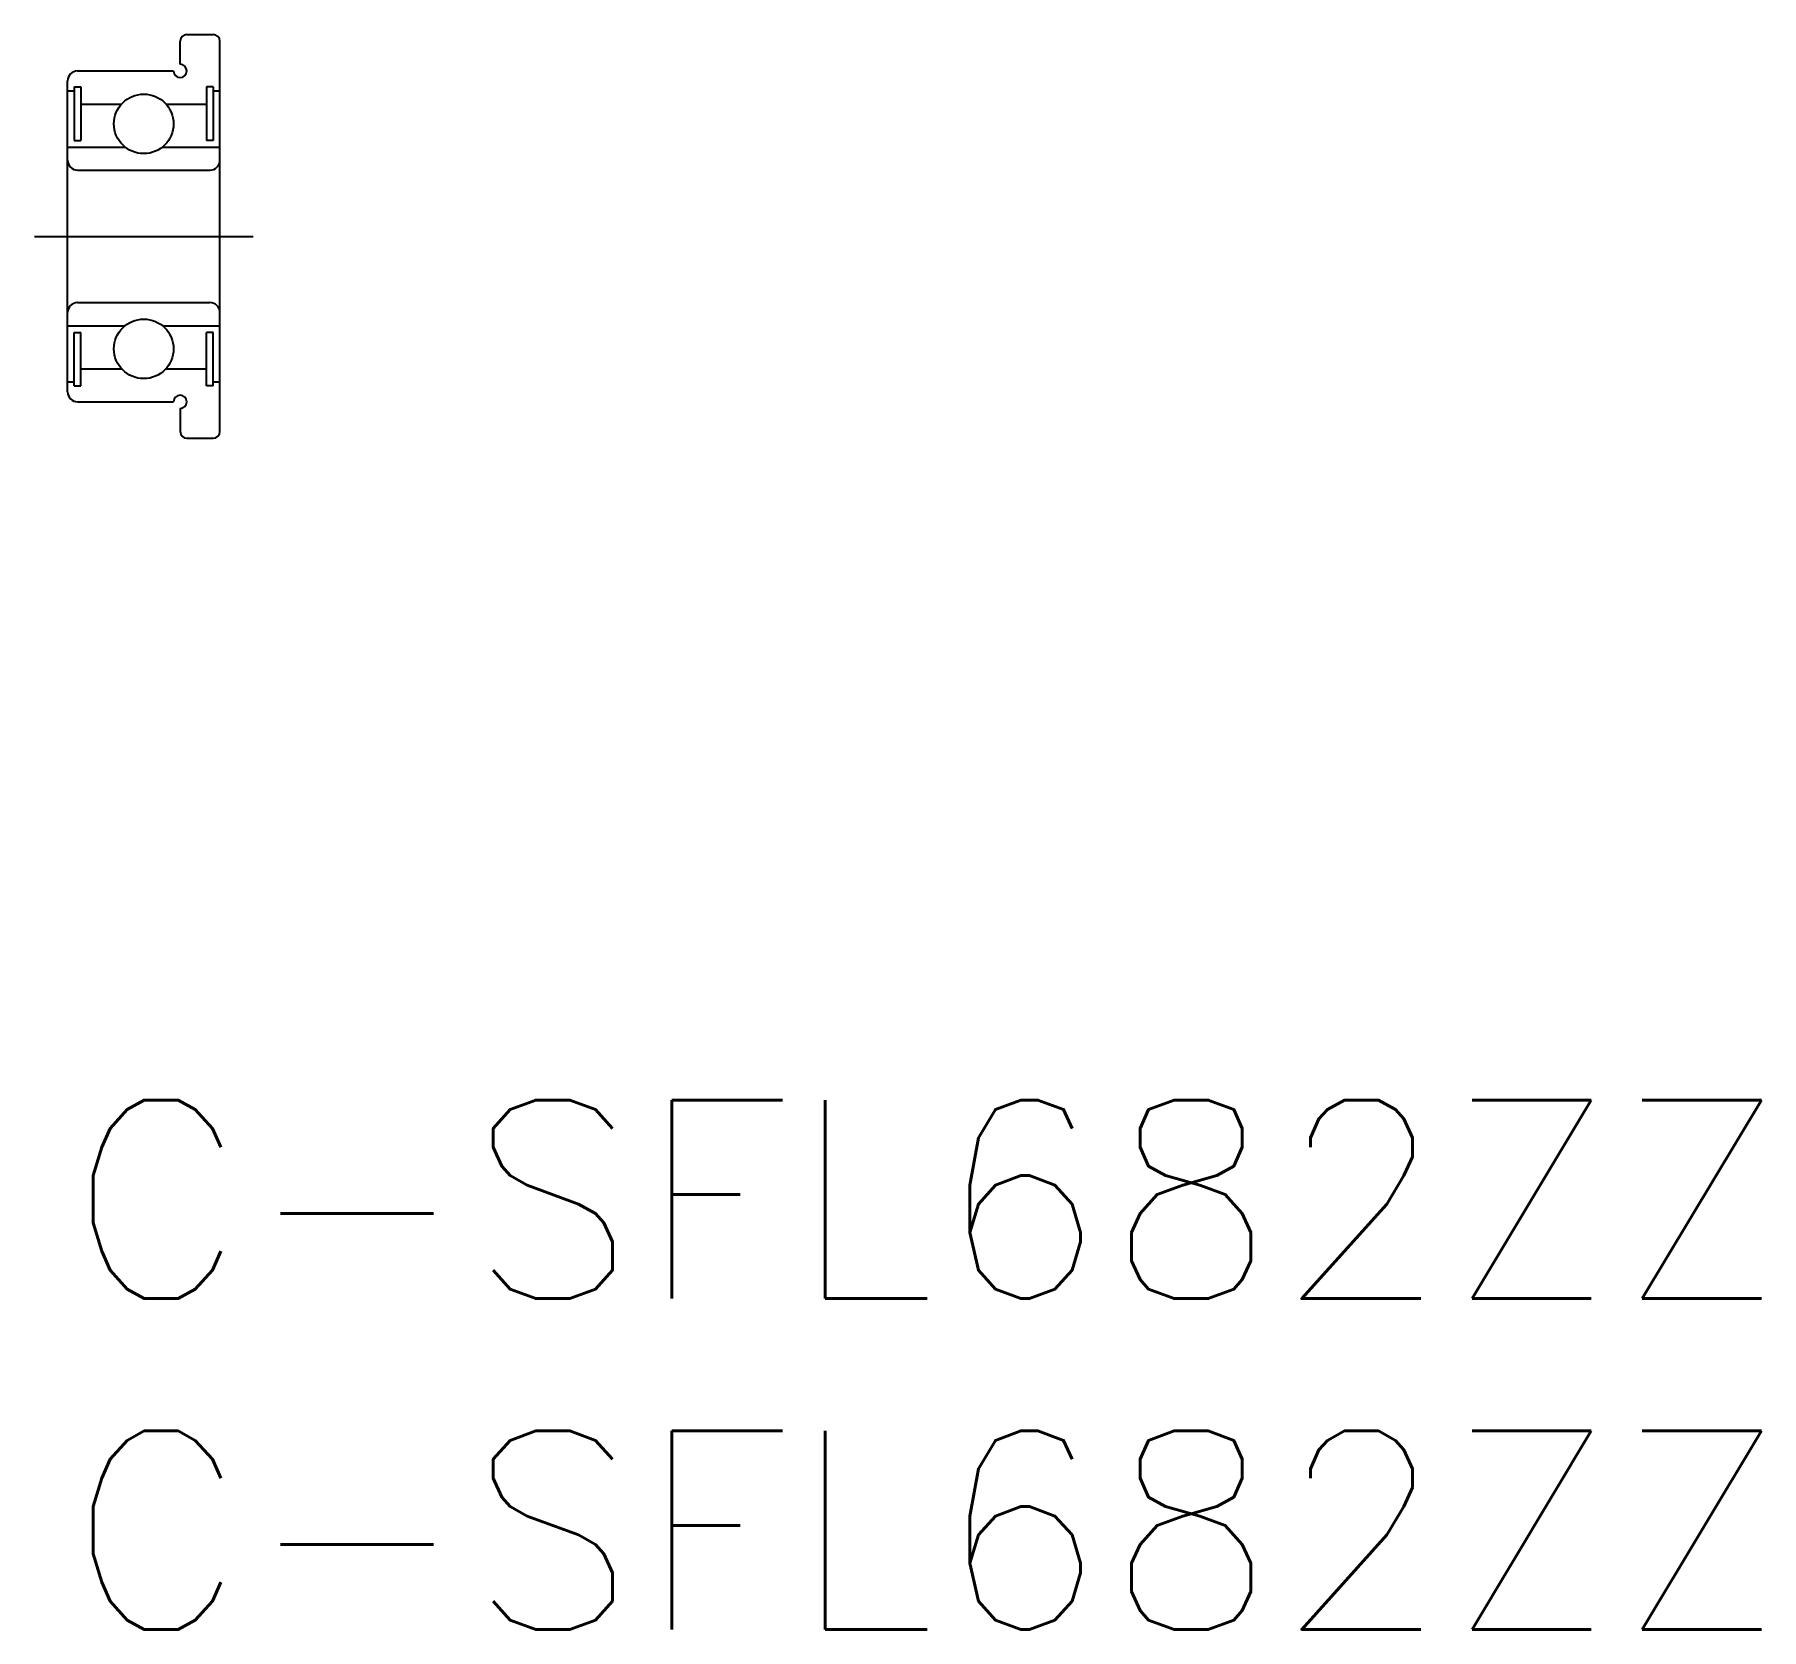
# Model space of a CAD drawing. Extents: x -0.5 to 25.6, y -8 to 16.1.
import ezdxf

# ---------------------------------------------------------------- set-up
doc = ezdxf.new("R2010")
doc.units = 0
doc.header["$LTSCALE"] = 0.5
doc.linetypes.add('CENTER', pattern=[50.8, 31.75, -6.35, 6.35, -6.35])
for name, color, linetype in [('MSM_CENTER', 1, 'CENTER'), ('MSM_CONTINUOUS', 7, 'CONTINUOUS'), ('MSM_PART_NUMBER', 7, 'CONTINUOUS')]:
    doc.layers.add(name, color=color, linetype=linetype)
doc.styles.get("Standard").update_dxf_attribs({"font": 'txt.shx', "height": 1, "bigfont": 'bigfont.shx'})

# ---------------------------------------------------------------- blocks, each defined once
blk = doc.blocks.new('*U8')
at = {"layer": 'MSM_PART_NUMBER'}
blk.add_text('C-SFL682ZZ', height=3, dxfattribs=at).set_placement((0, -3))
blk = doc.blocks.new('*U9')
at = {"layer": 'MSM_PART_NUMBER'}
blk.add_text('C-SFL682ZZ', height=3, dxfattribs=at).set_placement((0, -8))

msp = doc.modelspace()

# ---------------------------------------------------------------- linework, layer by layer
at = {"layer": 'MSM_CENTER'}
msp.add_line((-0.5, 13.05), (2.8, 13.05), dxfattribs=at)
at = {"layer": 'MSM_CONTINUOUS'}
for p, q in [((1.7, 15.65), (1.7, 16)), ((1.8, 16.1), (2.2, 16.1)), ((2.3, 10.1), (2.3, 16)), ((0, 10.7), (0, 15.4)), ((0.15, 15.55), (1.6, 15.55)), ((0, 15.25), (0.1, 15.25)), ((0.1, 15.31), (0.1, 14.5)), ((0.1, 15.31), (0.2, 15.31)), ((0.2, 15.31), (0.2, 14.5)), ((2.2, 15.31), (2.1, 15.31)), ((2.1, 15.31), (2.1, 14.5)), ((2.2, 15.31), (2.2, 14.5)), ((2.2, 15.25), (2.3, 15.25)), ((0.2, 15.05), (0.815, 15.05)), ((1.485, 15.05), (2.1, 15.05)), ((0, 14.4), (0.867, 14.4)), ((0.1, 14.5), (0.2, 14.5)), ((1.433, 14.4), (2.3, 14.4)), ((2.2, 14.5), (2.1, 14.5)), ((0.15, 14.05), (2.15, 14.05)), ((0.15, 12.05), (2.15, 12.05)), ((0, 11.7), (0.867, 11.7)), ((0.1, 10.79), (0.1, 11.6)), ((0.1, 11.6), (0.2, 11.6)), ((0.2, 10.79), (0.2, 11.6)), ((1.433, 11.7), (2.3, 11.7)), ((2.1, 10.79), (2.1, 11.6)), ((2.2, 11.6), (2.1, 11.6)), ((2.2, 10.79), (2.2, 11.6)), ((0.2, 11.05), (0.815, 11.05)), ((1.485, 11.05), (2.1, 11.05)), ((0, 10.85), (0.1, 10.85)), ((0.1, 10.79), (0.2, 10.79)), ((2.2, 10.79), (2.1, 10.79)), ((2.2, 10.85), (2.3, 10.85)), ((0.15, 10.55), (1.6, 10.55)), ((1.7, 10.45), (1.7, 10.1)), ((1.8, 10), (2.2, 10))]:
    msp.add_line(p, q, dxfattribs=at)
for centre in [(1.15, 14.75), (1.15, 11.35)]:
    msp.add_circle(centre, 0.45, dxfattribs=at)
for centre, radius, start, end in [((1.8, 16), 0.1, 90, 180), ((2.2, 16), 0.1, 0, 90), ((0.15, 15.4), 0.15, 90, 180), ((1.7, 15.55), 0.1, 180, 90), ((0.15, 14.2), 0.15, 180, 270), ((2.15, 14.2), 0.15, 270, 0), ((0.15, 11.9), 0.15, 90, 180), ((2.15, 11.9), 0.15, 0, 90), ((0.15, 10.7), 0.15, 180, 270), ((1.7, 10.55), 0.1, 270, 180), ((1.8, 10.1), 0.1, 180, 270), ((2.2, 10.1), 0.1, 270, 0)]:
    msp.add_arc(centre, radius, start, end, dxfattribs=at)

# ---------------------------------------------------------------- block references
for name in ['*U8', '*U9']:
    msp.add_blockref(name, (0, 0), dxfattribs=at)

doc.saveas('drawing.dxf')
